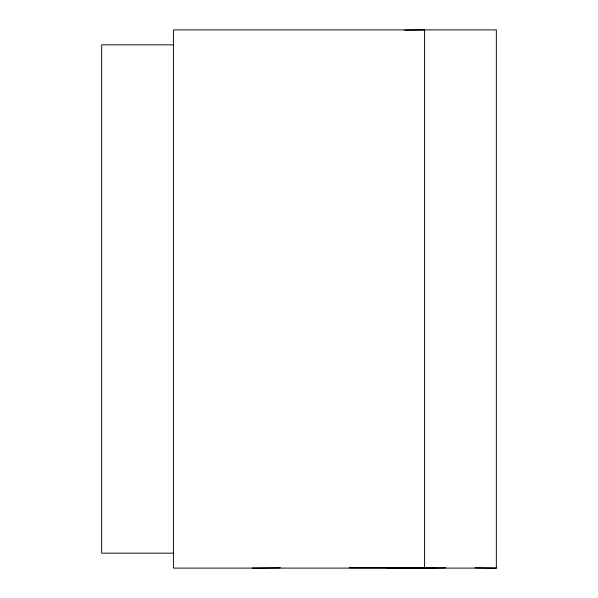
<?xml version="1.0" encoding="UTF-8"?>
<svg xmlns="http://www.w3.org/2000/svg" width="598" height="598" viewBox="0 0 598 598"><rect width="100%" height="100%" fill="white"/><g stroke="black" fill="none" stroke-linecap="round" stroke-linejoin="round"><path stroke-width="0.9" d="M349.232 567.801L435.344 567.801M404.711 30.184L424.58 29.9L424.58 568.1L386.719 567.801M424.58 568.1L445.742 567.808M252.356 568.1L280.342 567.801M173.42 44.835L101.66 44.835L101.66 553.165L173.42 553.165M496.34 568.1L173.42 568.1L173.42 29.9L496.34 29.9L496.34 568.1L475.178 567.808"/></g></svg>
